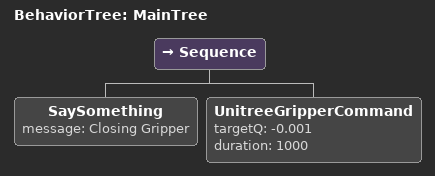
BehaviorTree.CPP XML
<root BTCPP_format="4">
    <BehaviorTree ID="MainTree">
        <Sequence>

            <!-- Close Gripper -->
            <SaySomething message="Closing Gripper" />
            <UnitreeGripperCommand targetQ="-0.001" duration="1000"/>

        </Sequence>
    </BehaviorTree>
</root>
